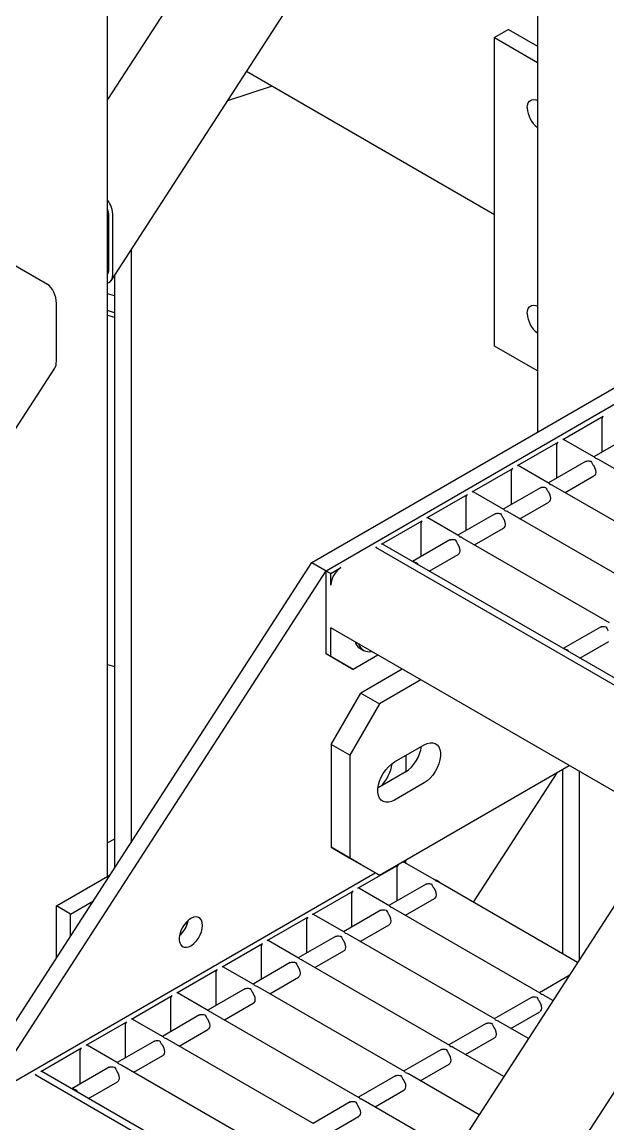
# Model space of a CAD drawing. Header units: millimetres. Extents: x 1293 to 41893, y 1011 to 26911.
# Drawn here: x 6126 to 6312.4, y 20497.1 to 20847.1 of the extents above; entities that cross this region are included whole.
import ezdxf

# ---------------------------------------------------------------- set-up
doc = ezdxf.new("R2010")
doc.units = ezdxf.units.MM
doc.header["$LTSCALE"] = 50
doc.layers.add('STRUC', color=4, linetype='Continuous')

msp = doc.modelspace()

# ---------------------------------------------------------------- linework, layer by layer
at = {"color": 7, "linetype": 'Continuous', "lineweight": 25}
for p, q in [((6656.3393373, 21095.240678), (5272.2882007, 18955.1529985)), ((6153.2564075, 20575.7558142), (6153.2564075, 21095.9488338)), ((5304.7024293, 18945.9606662), (6678.9282694, 21070.855991)), ((6312.3390687, 21068.4896814), (6153.2564075, 20822.5082764)), ((6154.409384, 20764.9782645), (6344.8105669, 21059.3859023)), ((6289.9317767, 20974.5296281), (6289.9317767, 20716.8025657)), ((6280.764866, 20844.7794808), (6276.274738, 20842.187385)), ((6280.764866, 20844.7794808), (6289.9317767, 20839.4875359)), ((6276.274738, 20842.187385), (6289.9317767, 20834.3033444)), ((6276.274738, 20744.2024876), (6276.274738, 20842.187385)), ((6197.4560264, 20831.5390921), (6276.274738, 20786.0380184)), ((6205.6237595, 20826.8239601), (6191.3431266, 20822.0870269)), ((6153.5029304, 20786.4196136), (6153.5029304, 20768.0090723)), ((6154.9397714, 20767.1796016), (6154.9397714, 20785.590143)), ((6134.1055772, 20763.8095524), (6121.8924289, 20770.8600528)), ((6155.4217038, 20760.1363762), (6153.2564075, 20760.8091114)), ((6136.9792592, 20739.4081776), (6136.9792592, 20757.818719)), ((6155.4217038, 20754.8149544), (6153.2564075, 20755.4876895)), ((6153.2564075, 20754.0715129), (6155.4217038, 20753.3987778)), ((6218.2297565, 20675.4098706), (6350.6944269, 20751.880097)), ((6222.7198846, 20672.8177748), (6355.1845549, 20749.2880013)), ((6289.9317767, 20736.3184469), (6276.274738, 20744.2024876)), ((5612.7341636, 19927.4134992), (6136.4488718, 20737.2068405)), ((6297.9684205, 20714.5270447), (6310.8684052, 20721.9740474)), ((6310.4942278, 20710.5562241), (6310.4942278, 20721.3259532)), ((6283.5717264, 20706.2160101), (6296.4717111, 20713.6630128)), ((6308.0809014, 20708.86816), (6298.2329823, 20714.5532427)), ((6319.6483842, 20715.840806), (6307.8254999, 20709.0156002)), ((6296.0975338, 20702.2451895), (6296.0975338, 20713.0149186)), ((6305.2516901, 20707.5297714), (6293.4288058, 20700.7045656)), ((6305.2516901, 20707.5297714), (6305.4519672, 20707.6147192)), ((6355.9756007, 20681.2191386), (6309.3294219, 20708.1474045)), ((6269.1750323, 20697.9049756), (6282.0750171, 20705.3519782)), ((6281.7008397, 20693.9341549), (6281.7008397, 20704.7038841)), ((6293.6842074, 20700.5571255), (6283.8362882, 20706.2422082)), ((6298.7209026, 20697.6495032), (6307.8973084, 20702.9469295)), ((6341.5789067, 20672.9081041), (6294.9327279, 20699.8363699)), ((6254.7783383, 20689.593941), (6267.678323, 20697.0409436)), ((6267.3041457, 20685.6231203), (6267.3041457, 20696.3928495)), ((6279.2875133, 20692.2460909), (6269.4395942, 20697.9311736)), ((6290.854996, 20699.2187369), (6279.0321118, 20692.393531)), ((6290.854996, 20699.2187369), (6291.0552732, 20699.3036846)), ((6284.3242085, 20689.3384686), (6293.5006143, 20694.635895)), ((6264.8908192, 20683.9350563), (6255.0429001, 20689.620139)), ((6276.458302, 20690.9077023), (6264.6354177, 20684.0824965)), ((6276.458302, 20690.9077023), (6276.6585791, 20690.99265)), ((6327.1822126, 20664.5970695), (6280.5360338, 20691.5253353)), ((6240.3816442, 20681.2829064), (6253.2816289, 20688.7299091)), ((6252.9074516, 20677.3120858), (6252.9074516, 20688.0818149)), ((6269.9275144, 20681.027434), (6279.1039203, 20686.3248604)), ((6262.0616079, 20682.5966677), (6250.2387236, 20675.7714619)), ((6262.0616079, 20682.5966677), (6262.261885, 20682.6816154)), ((6312.7855185, 20656.2860349), (6266.1393398, 20683.2143007)), ((6238.5107575, 20680.2028665), (6238.8849349, 20680.4188745)), ((6347.3053027, 20617.3971124), (6238.5107575, 20680.2028665)), ((6348.4067699, 20619.100255), (6240.646206, 20681.3091044)), ((4900.8061688, 18638.3449715), (6218.2297565, 20675.4098706)), ((6218.2297565, 20675.4098706), (6224.218951, 20671.9523822)), ((6255.5308204, 20672.7163995), (6264.7072262, 20678.0138258)), ((4905.2962968, 18635.7528758), (6222.7198846, 20672.8177748)), ((6222.7198846, 20646.4162885), (6222.7198846, 20672.8177748)), ((6224.218951, 20671.9523822), (6227.4395866, 20673.8116156)), ((6224.218951, 20668.233311), (6224.218951, 20671.9523822)), ((6224.218951, 20645.5508959), (6224.218951, 20654.668935)), ((6331.3957987, 20592.7970578), (6224.218951, 20654.668935)), ((6309.9563072, 20654.9476463), (6298.1334229, 20648.1224405)), ((6309.9563072, 20654.9476463), (6310.1565844, 20655.032594)), ((6233.4587029, 20648.200657), (6234.6537133, 20647.5107922)), ((6303.4255197, 20645.0673781), (6312.6019255, 20650.3648044)), ((6222.7198846, 20646.4162885), (6224.218951, 20645.5508959)), ((6229.7909524, 20642.332921), (6222.7198846, 20646.4162885)), ((6231.2900188, 20641.4675284), (6224.218951, 20645.5508959)), ((6239.1884773, 20646.0272114), (6231.2900188, 20641.4675284)), ((6153.2564075, 20643.0297701), (6155.4217038, 20642.357035)), ((6229.7909524, 20642.332921), (6231.2900188, 20641.4675284)), ((6246.8950783, 20641.5782853), (6233.7389653, 20633.9834229)), ((6252.8819157, 20638.1221577), (6239.7258027, 20630.5272953)), ((6224.3108748, 20617.6534914), (6233.7389653, 20633.9834229)), ((6233.7389653, 20633.9834229), (6239.7258027, 20630.5272953)), ((6239.7258027, 20630.5272953), (6230.2977123, 20614.1973637)), ((6230.2977123, 20614.1973637), (6224.3108748, 20617.6534914)), ((6224.3108748, 20617.6534914), (6224.3108748, 20584.9918589)), ((6244.4398479, 20612.0798351), (6253.8679383, 20617.5225558)), ((6230.2977123, 20614.1973637), (6230.2977123, 20581.5357312)), ((6248.2287617, 20609.7001787), (6248.2287617, 20614.2671285)), ((6247.8811009, 20608.8802705), (6239.2549543, 20603.900502)), ((6239.7258027, 20576.0912411), (6300.0300301, 20610.9041306)), ((6248.2021388, 20609.0757128), (6248.2287617, 20609.7001787)), ((6296.106938, 20608.6393778), (6269.5361885, 20567.554383)), ((6253.8679383, 20605.4241428), (6244.4398479, 20599.9814221)), ((6155.4217038, 20587.6013737), (6153.2564075, 20586.3513747)), ((6224.3108748, 20584.9918589), (6230.2977123, 20581.5357312)), ((6233.7389653, 20579.5473688), (6224.3108748, 20584.9918589)), ((6230.2977123, 20581.5357312), (6239.7258027, 20576.0912411)), ((6247.2201526, 20580.25823), (6247.9685073, 20580.6902459)), ((6247.8304416, 20580.7699496), (6247.9685073, 20580.6902459)), ((6247.9685073, 20580.6902459), (6247.9685073, 20580.0051403)), ((6232.8234586, 20571.9471954), (6245.7234433, 20579.394198)), ((6239.7258027, 20576.0912411), (6233.7389653, 20579.5473688)), ((6245.349266, 20567.9763747), (6245.349266, 20578.7461039)), ((6257.3326336, 20574.5993453), (6247.4847145, 20580.284428)), ((6114.3848405, 20505.3048217), (6238.3648021, 20576.8769301)), ((6136.9792592, 20566.3592164), (6154.0933029, 20576.2389436)), ((6302.6920482, 20548.4139126), (6258.5811541, 20573.8785897)), ((6218.4267645, 20563.6361608), (6231.3267492, 20571.0831635)), ((6230.9525719, 20559.6653401), (6230.9525719, 20570.4350693)), ((6242.9359395, 20566.2883107), (6233.0880204, 20571.9733934)), ((6254.5034223, 20573.2609567), (6242.680538, 20566.4357509)), ((6254.5034223, 20573.2609567), (6254.7036994, 20573.3459044)), ((6141.4693872, 20563.7671207), (6148.7430463, 20567.9661147)), ((6247.9726347, 20563.3806884), (6257.1490406, 20568.6781148)), ((6141.4693872, 20563.7671207), (6136.9792592, 20566.3592164)), ((6136.9792592, 20549.7763707), (6136.9792592, 20566.3592164)), ((6141.4693872, 20556.7192267), (6141.4693872, 20563.7671207)), ((6228.5392455, 20557.9772761), (6218.6913264, 20563.6623588)), ((6240.1067282, 20564.9499221), (6228.2838439, 20558.1247163)), ((6240.1067282, 20564.9499221), (6240.3070054, 20565.0348698)), ((6290.8306388, 20538.6392893), (6244.1844601, 20565.5675551)), ((6204.0300705, 20555.3251262), (6216.9300552, 20562.7721289)), ((6216.5558778, 20551.3543056), (6216.5558778, 20562.1240347)), ((6233.5759407, 20555.0696539), (6242.7523465, 20560.3670802)), ((6225.7100341, 20556.6388875), (6213.8871499, 20549.8136817)), ((6225.7100341, 20556.6388875), (6225.9103113, 20556.7238352)), ((6276.4339448, 20530.3282547), (6229.787766, 20557.2565206)), ((6189.6333764, 20547.0140916), (6202.5333611, 20554.4610943)), ((6202.1591838, 20543.043271), (6202.1591838, 20553.8130001)), ((6214.1425514, 20549.6662415), (6204.2946323, 20555.3513242)), ((6262.0372507, 20522.0172202), (6215.3910719, 20548.945486)), ((6219.1792466, 20546.7586193), (6228.3556525, 20552.0560456)), ((6175.2366823, 20538.7030571), (6188.136667, 20546.1500597)), ((6187.7624897, 20534.7322364), (6187.7624897, 20545.5019656)), ((6199.7458573, 20541.355207), (6189.8979382, 20547.0402897)), ((6211.3133401, 20548.3278529), (6199.4904558, 20541.5026471)), ((6211.3133401, 20548.3278529), (6211.5136172, 20548.4128007)), ((6204.7825525, 20538.4475847), (6213.9589584, 20543.7450111)), ((6299.9754309, 20544.2133457), (6290.5752373, 20538.7867295)), ((6185.3491633, 20533.0441724), (6175.5012442, 20538.7292551)), ((6196.916646, 20540.0168184), (6185.0937617, 20533.1916126)), ((6196.916646, 20540.0168184), (6197.1169232, 20540.1017661)), ((6247.6405566, 20513.7061856), (6200.9943779, 20540.6344514)), ((6160.8399883, 20530.3920225), (6173.739973, 20537.8390251)), ((6173.3657956, 20526.4212018), (6173.3657956, 20537.190931)), ((6190.3858585, 20530.1365501), (6199.5622643, 20535.4339765)), ((6288.0014275, 20537.3009007), (6276.1785432, 20530.4756949)), ((6288.0014275, 20537.3009007), (6288.2017047, 20537.3858484)), ((6294.8645079, 20536.3105863), (6292.0791594, 20537.9185337)), ((6182.519952, 20531.7057838), (6170.6970677, 20524.880578)), ((6182.519952, 20531.7057838), (6182.7202291, 20531.7907315)), ((6233.2438626, 20505.395151), (6186.5976838, 20532.3234168)), ((6281.47064, 20527.4206325), (6290.6470458, 20532.7180588)), ((6146.4432942, 20522.0809879), (6159.3432789, 20529.5279906)), ((6158.9691016, 20518.1101673), (6158.9691016, 20528.8798964)), ((6170.9524692, 20524.7331378), (6161.1045501, 20530.4182205)), ((6273.6047335, 20528.9898661), (6261.7818492, 20522.1646603)), ((6273.6047335, 20528.9898661), (6273.8050106, 20529.0748138)), ((6287.0369676, 20524.2072599), (6277.6824653, 20529.6074992)), ((6175.9891644, 20521.8255156), (6185.1655703, 20527.1229419)), ((6267.0739459, 20519.1095979), (6276.2503518, 20524.4070242)), ((6132.0466001, 20513.7699533), (6144.9465848, 20521.216956)), ((6156.5557751, 20516.4221032), (6146.707856, 20522.1071859)), ((6168.1232579, 20523.3947492), (6156.3003736, 20516.5695434)), ((6168.1232579, 20523.3947492), (6168.323535, 20523.4796969)), ((6218.8471685, 20497.0841164), (6172.2009897, 20524.0123822)), ((6279.2094273, 20512.1039336), (6263.2857712, 20521.2964646)), ((6144.5724075, 20509.7991327), (6144.5724075, 20520.5688618)), ((6161.5924703, 20513.514481), (6170.7688762, 20518.8119073)), ((6259.2080394, 20520.6788316), (6247.3851551, 20513.8536257)), ((6259.2080394, 20520.6788316), (6259.4083165, 20520.7637793)), ((6153.7265638, 20515.0837146), (6141.9036795, 20508.2585088)), ((6153.7265638, 20515.0837146), (6153.926841, 20515.1686623)), ((6204.4504745, 20488.7730818), (6157.8042957, 20515.7013477)), ((6252.6772519, 20510.7985633), (6261.8536577, 20516.0959897)), ((6130.1757134, 20512.6899134), (6130.5498908, 20512.9059214)), ((6238.9702586, 20449.8841594), (6130.1757134, 20512.6899134)), ((6240.0717258, 20451.587302), (6132.311162, 20513.7961513)), ((6147.1957763, 20505.2034464), (6156.3721821, 20510.5008727)), ((6244.8113453, 20512.367797), (6232.988461, 20505.5425912)), ((6244.8113453, 20512.367797), (6245.0116225, 20512.4527447)), ((6271.381887, 20500.0006073), (6248.8890772, 20512.98543)), ((6238.2805578, 20502.4875287), (6247.4569636, 20507.7849551)), ((6230.4146513, 20504.0567624), (6218.591767, 20497.2315566)), ((6230.4146513, 20504.0567624), (6230.6149284, 20504.1417101)), ((6263.5543467, 20487.8972809), (6234.4923831, 20504.6743954)), ((6223.8838637, 20494.1764942), (6233.0602696, 20499.4739205))]:
    msp.add_line(p, q, dxfattribs=at)
at = {"color": 7, "linetype": 'Continuous', "lineweight": 25, "flags": 128}
for points in [[(6286.6751002, 20819.8525675), (6286.7625808, 20820.7309235), (6287.0209321, 20821.4672058), (6287.4380738, 20822.0269863), (6287.9945008, 20822.3840906), (6288.6641954, 20822.5218207), (6289.4158432, 20822.4337366), (6289.9317767, 20822.2569247)], [(6286.6751002, 20754.5293025), (6286.7625808, 20755.4076586), (6287.0209321, 20756.1439408), (6287.4380738, 20756.7037214), (6287.9945008, 20757.0608256), (6288.6641954, 20757.1985558), (6289.4158432, 20757.1104716), (6289.9317767, 20756.9336597)], [(6307.6970313, 20706.3186713), (6308.1025534, 20705.6027622), (6308.3602859, 20704.8516082), (6308.4453017, 20704.137859), (6308.3493782, 20703.5305464), (6308.0817929, 20703.0884084), (6307.8973084, 20702.9469295)], [(6293.3003372, 20698.0076367), (6293.7058593, 20697.2917277), (6293.9635919, 20696.5405737), (6294.0486077, 20695.8268244), (6293.9526841, 20695.2195119), (6293.6850988, 20694.7773738), (6293.5006143, 20694.635895)], [(6278.9036431, 20689.6966021), (6279.3091652, 20688.9806931), (6279.5668978, 20688.2295391), (6279.6519136, 20687.5157898), (6279.5559901, 20686.9084773), (6279.2884048, 20686.4663393), (6279.1039203, 20686.3248604)], [(6264.5069491, 20681.3855675), (6264.9124712, 20680.6696585), (6265.1702037, 20679.9185045), (6265.2552195, 20679.2047552), (6265.159296, 20678.5974427), (6264.8917107, 20678.1553047), (6264.7072262, 20678.0138258)], [(6253.8679383, 20617.5225558), (6254.830507, 20617.9752357), (6255.7602965, 20618.2065016), (6256.6256441, 20618.208478), (6257.3970813, 20617.9810978), (6258.0483378, 20617.5321039), (6258.5572357, 20616.8767865), (6258.9064453, 20616.0374615), (6259.0840746, 20615.0427111), (6259.0840746, 20613.9264103), (6258.9064453, 20612.7265736), (6258.5572357, 20611.4840598), (6258.0483378, 20610.2411812), (6257.3970813, 20609.0402627), (6256.6256441, 20607.9222), (6255.7602965, 20606.9250674), (6254.830507, 20606.0828211), (6253.8679383, 20605.4241428)], [(6244.4398479, 20599.9814221), (6243.4772792, 20599.5287422), (6242.5474897, 20599.2974763), (6241.6821421, 20599.2954999), (6240.9107049, 20599.5228801), (6240.2594484, 20599.971874), (6239.7505504, 20600.6271914), (6239.4013409, 20601.4665164), (6239.2237116, 20602.4612668), (6239.2237116, 20603.5775676), (6239.4013409, 20604.7774043), (6239.7505504, 20606.0199181), (6240.2594484, 20607.2627967), (6240.9107049, 20608.4637152), (6241.6821421, 20609.5817779), (6242.5474897, 20610.5789105), (6243.4772792, 20611.4211568), (6244.4398479, 20612.0798351)], [(6256.9487634, 20572.0498565), (6257.3542855, 20571.3339475), (6257.6120181, 20570.5827935), (6257.6970339, 20569.8690442), (6257.6011104, 20569.2617317), (6257.3335251, 20568.8195937), (6257.1490406, 20568.6781148)], [(6242.5520694, 20563.7388219), (6242.9575915, 20563.0229129), (6243.215324, 20562.2717589), (6243.3003398, 20561.5580096), (6243.2044163, 20560.9506971), (6242.936831, 20560.5085591), (6242.7523465, 20560.3670802)], [(6183.4538524, 20560.1746465), (6183.3663718, 20561.0530026), (6183.1080205, 20561.7892848), (6182.6908788, 20562.3490654), (6182.1344518, 20562.7061696), (6181.4647572, 20562.8438997), (6180.7131094, 20562.7558156), (6179.9146545, 20562.4460359), (6179.1067274, 20561.9290457), (6178.3271059, 20561.2290187), (6177.6122442, 20560.3786876), (6176.9955684, 20559.4178128), (6176.5059136, 20558.3913238), (6176.1661756, 20557.347218), (6175.99224, 20556.3343167), (6175.99224, 20555.399982), (6176.1661756, 20554.5879024), (6176.5059136, 20553.9360498), (6176.9955684, 20553.4749042), (6177.6122442, 20553.2260281), (6178.3271059, 20553.2010587), (6179.1067274, 20553.4011636), (6179.9146545, 20553.8169862), (6180.7131094, 20554.4290829), (6181.4647572, 20555.2088328), (6182.1344518, 20556.1197758), (6182.6908788, 20557.1193171), (6183.1080205, 20558.1607192), (6183.3663718, 20559.1952874), (6183.4538524, 20560.1746465)], [(6228.1553753, 20555.4277874), (6228.5608974, 20554.7118783), (6228.81863, 20553.9607243), (6228.9036458, 20553.246975), (6228.8077223, 20552.6396625), (6228.5401369, 20552.1975245), (6228.3556525, 20552.0560456)], [(6213.7586813, 20547.1167528), (6214.1642034, 20546.4008438), (6214.4219359, 20545.6496897), (6214.5069517, 20544.9359405), (6214.4110282, 20544.3286279), (6214.1434429, 20543.8864899), (6213.9589584, 20543.7450111)], [(6199.3619872, 20538.8057182), (6199.7675093, 20538.0898092), (6200.0252418, 20537.3386552), (6200.1102576, 20536.6249059), (6200.0143341, 20536.0175934), (6199.7467488, 20535.5754554), (6199.5622643, 20535.4339765)], [(6290.4467687, 20536.0898005), (6290.8522908, 20535.3738915), (6291.1100234, 20534.6227375), (6291.1950391, 20533.9089882), (6291.0991156, 20533.3016757), (6290.8315303, 20532.8595377), (6290.6470458, 20532.7180588)], [(6184.9652931, 20530.4946836), (6185.3708152, 20529.7787746), (6185.6285478, 20529.0276206), (6185.7135636, 20528.3138713), (6185.6176401, 20527.7065588), (6185.3500547, 20527.2644208), (6185.1655703, 20527.1229419)], [(6276.0500746, 20527.778766), (6276.4555967, 20527.0628569), (6276.7133293, 20526.3117029), (6276.7983451, 20525.5979537), (6276.7024216, 20524.9906411), (6276.4348363, 20524.5485031), (6276.2503518, 20524.4070242)], [(6170.5685991, 20522.183649), (6170.9741212, 20521.46774), (6171.2318537, 20520.716586), (6171.3168695, 20520.0028367), (6171.220946, 20519.3955242), (6170.9533607, 20518.9533862), (6170.7688762, 20518.8119073)], [(6261.6533806, 20519.4677314), (6262.0589027, 20518.7518224), (6262.3166352, 20518.0006684), (6262.401651, 20517.2869191), (6262.3057275, 20516.6796066), (6262.0381422, 20516.2374685), (6261.8536577, 20516.0959897)], [(6156.171905, 20513.8726145), (6156.5774271, 20513.1567054), (6156.8351597, 20512.4055514), (6156.9201754, 20511.6918022), (6156.8242519, 20511.0844896), (6156.5566666, 20510.6423516), (6156.3721821, 20510.5008727)], [(6247.2566865, 20511.1566968), (6247.6622086, 20510.4407878), (6247.9199412, 20509.6896338), (6248.0049569, 20508.9758845), (6247.9090334, 20508.368572), (6247.6414481, 20507.926434), (6247.4569636, 20507.7849551)], [(6232.8599924, 20502.8456622), (6233.2655145, 20502.1297532), (6233.5232471, 20501.3785992), (6233.6082629, 20500.6648499), (6233.5123394, 20500.0575374), (6233.2447541, 20499.6153994), (6233.0602696, 20499.4739205)]]:
    msp.add_lwpolyline(points, dxfattribs=at)
at = {"color": 7, "linetype": 'Continuous', "lineweight": 25}
for centre, radius, start, end in [((6294.8384716, 20820.2228128), 8.1717632, 182.596840037, 233.098220357), ((6294.8384716, 20754.8995479), 8.1717632, 182.596840037, 233.098220357), ((6311.306613, 20721.2889852), 0.8132259, 122.60547834, 177.394521515), ((6296.909919, 20712.9779506), 0.8132259, 122.60547834, 177.394521515), ((6298.123424, 20714.3106783), 0.2661588, 65.692880954, 125.617577476), ((6282.5132249, 20704.666916), 0.8132259, 122.60547834, 177.394521514), ((6283.7267299, 20705.9996438), 0.2661588, 65.692880957, 125.617577473), ((6268.1165308, 20696.3558815), 0.8132259, 122.60547834, 177.394521515), ((6269.3300359, 20697.6886092), 0.2661588, 65.692880955, 125.617577474), ((6254.9333418, 20689.3775746), 0.2661588, 65.692880952, 125.617577476), ((6253.7198368, 20688.0448469), 0.8132259, 122.605478339, 177.394521515), ((6239.2889539, 20679.7711681), 0.7633838, 121.954628523, 151.143200171), ((6240.5366477, 20681.06654), 0.2661588, 65.692880954, 125.617577474), ((6250.1318897, 20673.2905846), 2.4244652, 35.264662607, 84.740713925), ((6231.2113486, 20667.9151181), 6.9996336, 122.60547834, 177.394521514), ((6235.2476933, 20651.0916671), 3.3998528, 195.28401871, 238.20445507), ((6236.2850527, 20650.3366611), 3.2287492, 194.940714641, 285.064661891), ((6298.026589, 20645.6415632), 2.4244652, 35.264662608, 84.740713925), ((6241.6021335, 20618.5935421), 11.5660311, 302.879911163, 352.378724277), ((6232.0712111, 20612.9611617), 11.7142974, 312.453581878, 353.309343267), ((6246.1616511, 20578.7091358), 0.8132259, 122.60547834, 177.394521514), ((6247.3751562, 20580.0418636), 0.2661588, 65.692880956, 125.617577474), ((6256.9703981, 20572.2659081), 2.4244652, 35.264662608, 84.740713925), ((6231.7649571, 20570.3981013), 0.8132259, 122.60547834, 177.394521514), ((6232.9784621, 20571.730829), 0.2661588, 65.692880953, 125.617577477), ((6218.581768, 20563.4197944), 0.2661588, 65.692880954, 125.617577475), ((6170.5028529, 20563.3309398), 8.515065, 310.80018797, 349.205188563), ((6170.4592422, 20563.3571326), 8.5644524, 311.548638, 348.021724979), ((6217.368263, 20562.0870667), 0.8132259, 122.60547834, 177.394521514), ((6202.971569, 20553.7760321), 0.8132259, 122.60547834, 177.394521515), ((6204.185074, 20555.1087599), 0.2661588, 65.692880953, 125.617577477), ((6188.5748749, 20545.4649975), 0.8132259, 122.60547834, 177.394521515), ((6189.7883799, 20546.7977253), 0.2661588, 65.692880954, 125.617577476), ((6175.3916859, 20538.4866907), 0.2661588, 65.692880954, 125.617577476), ((6174.1781808, 20537.153963), 0.8132259, 122.60547834, 177.394521515), ((6159.7814868, 20528.8429284), 0.8132259, 122.60547834, 177.394521514), ((6160.9949918, 20530.1756561), 0.2661588, 65.692880953, 125.617577477), ((6145.3847927, 20520.5318938), 0.8132259, 122.60547834, 177.394521514), ((6146.5982977, 20521.8646215), 0.2661588, 65.692880953, 125.617577478), ((6130.9539098, 20512.2582151), 0.7633838, 121.954628524, 151.143200171), ((6132.2016037, 20513.553587), 0.2661588, 65.692880954, 125.617577476), ((6141.7968456, 20505.7776315), 2.4244652, 35.264662608, 84.740713925)]:
    msp.add_arc(centre, radius, start, end, dxfattribs=at)
for centre, major_axis, start_param, end_param in [((6152.0660895, 20787.2490843), (-1.4725211, 4.5700254), 4.1743929021, 5.3181106425), ((6152.0660895, 20787.2490843), (-0.7362606, 2.2850127), 4.1743929021, 4.7688956248), ((6152.0660895, 20768.8385429), (-0.7362606, 2.2850127), 3.557073085, 4.1743929021), ((6152.0660895, 20768.8385429), (-1.4725211, 4.5700254), 3.0306751617, 4.1743929021), ((6134.1055772, 20759.4776603), (-1.4725211, 4.5700254), 4.1743929021, 5.7451892289), ((6134.1055772, 20741.0671189), (-1.4725211, 4.5700254), 3.557073085, 4.1743929021)]:
    msp.add_ellipse(centre, major_axis=major_axis, ratio=0.5399833694, start_param=start_param, end_param=end_param, dxfattribs=at)
for points, knots in [([(6305.4519672, 20707.6147192), (6305.5163823, 20707.6308772), (6305.7276326, 20707.6838679), (6306.2437264, 20707.7208917), (6306.7037517, 20707.6686067), (6306.946061, 20707.6153641), (6306.9486766, 20707.6147894)], [0, 0, 0, 0, 0.1723614537, 0.5652622383, 0.9953071929, 1, 1, 1, 1]), ([(6306.9486766, 20707.6147894), (6306.9496756, 20707.6132775), (6307.0747328, 20707.4240208), (6307.2608751, 20707.0721053), (6307.5198864, 20706.5883136), (6307.6531561, 20706.3854561), (6307.6970313, 20706.3186713)], [0, 0, 0, 0, 0.0046971273, 0.5879730072, 0.8643521995, 1, 1, 1, 1]), ([(6308.4453859, 20708.4788213), (6308.4443871, 20708.4803301), (6308.3281538, 20708.655904), (6308.2021429, 20708.7567258), (6308.0772149, 20708.8566811)], [0, 0, 0, 0, 0.0085933525, 1, 1, 1, 1]), ([(6309.317791, 20708.1306603), (6309.2667747, 20708.1668029), (6309.0075591, 20708.3504449), (6308.6902607, 20708.4245531), (6308.448001, 20708.4782417), (6308.4453859, 20708.4788213)], [0, 0, 0, 0, 0.1951000564, 0.9913114514, 1, 1, 1, 1]), ([(6294.0486919, 20700.1677867), (6294.047693, 20700.1692955), (6293.9314597, 20700.3448694), (6293.8054489, 20700.4456912), (6293.6805209, 20700.5456466)], [0, 0, 0, 0, 0.0085933525, 1, 1, 1, 1]), ([(6294.9210969, 20699.8196258), (6294.8700807, 20699.8557683), (6294.610865, 20700.0394103), (6294.2935666, 20700.1135185), (6294.051307, 20700.1672072), (6294.0486919, 20700.1677867)], [0, 0, 0, 0, 0.1951000564, 0.9913114514, 1, 1, 1, 1]), ([(6291.0552732, 20699.3036846), (6291.1196883, 20699.3198426), (6291.3309386, 20699.3728333), (6291.8470323, 20699.4098571), (6292.3070576, 20699.3575721), (6292.5493669, 20699.3043295), (6292.5519825, 20699.3037548)], [0, 0, 0, 0, 0.1723614537, 0.5652622383, 0.9953071929, 1, 1, 1, 1]), ([(6292.5519825, 20699.3037548), (6292.5529816, 20699.3022429), (6292.6780387, 20699.1129862), (6292.864181, 20698.7610707), (6293.1231923, 20698.277279), (6293.2564621, 20698.0744216), (6293.3003372, 20698.0076367)], [0, 0, 0, 0, 0.0046971273, 0.5879730072, 0.8643521995, 1, 1, 1, 1]), ([(6276.6585791, 20690.99265), (6276.7229942, 20691.0088081), (6276.9342445, 20691.0617987), (6277.4503383, 20691.0988225), (6277.9103635, 20691.0465375), (6278.1526728, 20690.9932949), (6278.1552885, 20690.9927202)], [0, 0, 0, 0, 0.1723614537, 0.5652622383, 0.9953071929, 1, 1, 1, 1]), ([(6278.1552885, 20690.9927202), (6278.1562875, 20690.9912083), (6278.2813446, 20690.8019516), (6278.467487, 20690.4500362), (6278.7264983, 20689.9662444), (6278.859768, 20689.763387), (6278.9036431, 20689.6966021)], [0, 0, 0, 0, 0.0046971273, 0.5879730072, 0.8643521995, 1, 1, 1, 1]), ([(6279.6519978, 20691.8567521), (6279.650999, 20691.8582609), (6279.5347657, 20692.0338348), (6279.4087548, 20692.1346566), (6279.2838268, 20692.234612)], [0, 0, 0, 0, 0.0085933525, 1, 1, 1, 1]), ([(6280.5244029, 20691.5085912), (6280.4733866, 20691.5447338), (6280.2141709, 20691.7283757), (6279.8968725, 20691.8024839), (6279.6546129, 20691.8561726), (6279.6519978, 20691.8567521)], [0, 0, 0, 0, 0.19510005641, 0.99131145138, 1, 1, 1, 1]), ([(6262.261885, 20682.6816154), (6262.3263001, 20682.6977735), (6262.5375504, 20682.7507641), (6263.0536442, 20682.7877879), (6263.5136695, 20682.7355029), (6263.7559788, 20682.6822604), (6263.7585944, 20682.6816856)], [0, 0, 0, 0, 0.17236145366, 0.56526223833, 0.99530719289, 1, 1, 1, 1]), ([(6263.7585944, 20682.6816856), (6263.7595934, 20682.6801737), (6263.8846506, 20682.490917), (6264.0707929, 20682.1390016), (6264.3298042, 20681.6552099), (6264.4630739, 20681.4523524), (6264.5069491, 20681.3855675)], [0, 0, 0, 0, 0.0046971273, 0.5879730072, 0.8643521995, 1, 1, 1, 1]), ([(6265.2553038, 20683.5457176), (6265.2543049, 20683.5472263), (6265.1380716, 20683.7228003), (6265.0120607, 20683.823622), (6264.8871327, 20683.9235774)], [0, 0, 0, 0, 0.0085933525, 1, 1, 1, 1]), ([(6266.1277088, 20683.1975566), (6266.0766925, 20683.2336992), (6265.8174769, 20683.4173412), (6265.5001785, 20683.4914493), (6265.2579188, 20683.545138), (6265.2553038, 20683.5457176)], [0, 0, 0, 0, 0.1951000564, 0.9913114514, 1, 1, 1, 1]), ([(6310.1565844, 20655.032594), (6310.2209994, 20655.0487521), (6310.4322497, 20655.1017427), (6310.9483435, 20655.1387666), (6311.4083688, 20655.0864815), (6311.6506781, 20655.033239), (6311.6532937, 20655.0326643)], [0, 0, 0, 0, 0.1723614537, 0.5652622384, 0.9953071929, 1, 1, 1, 1]), ([(6311.6532937, 20655.0326643), (6311.6542928, 20655.0311523), (6311.7793499, 20654.8418957), (6311.9654922, 20654.4899802), (6312.2245035, 20654.0061885), (6312.3577732, 20653.803331), (6312.4016484, 20653.7365462)], [0, 0, 0, 0, 0.0046971273, 0.5879730073, 0.8643521995, 1, 1, 1, 1]), ([(6254.7036994, 20573.3459044), (6254.7681145, 20573.3620625), (6254.9793648, 20573.4150531), (6255.4954586, 20573.4520769), (6255.9554838, 20573.3997919), (6256.1977931, 20573.3465493), (6256.2004088, 20573.3459746)], [0, 0, 0, 0, 0.1723614537, 0.5652622383, 0.9953071929, 1, 1, 1, 1]), ([(6257.6971181, 20574.2100065), (6257.6961193, 20574.2115153), (6257.579886, 20574.3870892), (6257.4538751, 20574.487911), (6257.3289471, 20574.5878664)], [0, 0, 0, 0, 0.0085933525, 1, 1, 1, 1]), ([(6258.5695232, 20573.8618456), (6258.5185069, 20573.8979882), (6258.2592912, 20574.0816301), (6257.9419928, 20574.1557383), (6257.6997332, 20574.209427), (6257.6971181, 20574.2100065)], [0, 0, 0, 0, 0.1951000564, 0.9913114514, 1, 1, 1, 1]), ([(6256.2004088, 20573.3459746), (6256.2014078, 20573.3444627), (6256.3264649, 20573.155206), (6256.5126073, 20572.8032906), (6256.7716186, 20572.3194988), (6256.9048883, 20572.1166414), (6256.9487634, 20572.0498565)], [0, 0, 0, 0, 0.0046971273, 0.5879730072, 0.8643521995, 1, 1, 1, 1]), ([(6240.3070054, 20565.0348698), (6240.3714204, 20565.0510279), (6240.5826707, 20565.1040185), (6241.0987645, 20565.1410423), (6241.5587898, 20565.0887573), (6241.8010991, 20565.0355148), (6241.8037147, 20565.03494)], [0, 0, 0, 0, 0.1723614537, 0.5652622383, 0.9953071929, 1, 1, 1, 1]), ([(6241.8037147, 20565.03494), (6241.8047137, 20565.0334281), (6241.9297709, 20564.8441714), (6242.1159132, 20564.492256), (6242.3749245, 20564.0084643), (6242.5081942, 20563.8056068), (6242.5520694, 20563.7388219)], [0, 0, 0, 0, 0.0046971273, 0.5879730072, 0.8643521995, 1, 1, 1, 1]), ([(6243.3004241, 20565.898972), (6243.2994252, 20565.9004807), (6243.1831919, 20566.0760547), (6243.0571811, 20566.1768764), (6242.932253, 20566.2768318)], [0, 0, 0, 0, 0.0085933525, 1, 1, 1, 1]), ([(6244.1728291, 20565.550811), (6244.1218128, 20565.5869536), (6243.8625972, 20565.7705956), (6243.5452988, 20565.8447037), (6243.3030391, 20565.8983924), (6243.3004241, 20565.898972)], [0, 0, 0, 0, 0.1951000564, 0.9913114514, 1, 1, 1, 1]), ([(6225.9103113, 20556.7238352), (6225.9747264, 20556.7399933), (6226.1859767, 20556.7929839), (6226.7020705, 20556.8300078), (6227.1620957, 20556.7777227), (6227.404405, 20556.7244802), (6227.4070206, 20556.7239055)], [0, 0, 0, 0, 0.1723614537, 0.5652622383, 0.9953071929, 1, 1, 1, 1]), ([(6227.4070206, 20556.7239055), (6227.4080197, 20556.7223935), (6227.5330768, 20556.5331369), (6227.7192191, 20556.1812214), (6227.9782305, 20555.6974297), (6228.1115002, 20555.4945722), (6228.1553753, 20555.4277874)], [0, 0, 0, 0, 0.0046971273, 0.5879730072, 0.8643521995, 1, 1, 1, 1]), ([(6228.90373, 20557.5879374), (6228.9027312, 20557.5894461), (6228.7864978, 20557.7650201), (6228.660487, 20557.8658418), (6228.535559, 20557.9657972)], [0, 0, 0, 0, 0.0085933525, 1, 1, 1, 1]), ([(6229.776135, 20557.2397764), (6229.7251188, 20557.275919), (6229.4659031, 20557.459561), (6229.1486047, 20557.5336692), (6228.9063451, 20557.5873578), (6228.90373, 20557.5879374)], [0, 0, 0, 0, 0.1951000564, 0.9913114514, 1, 1, 1, 1]), ([(6214.5070359, 20549.2769028), (6214.5060371, 20549.2784116), (6214.3898038, 20549.4539855), (6214.2637929, 20549.5548073), (6214.1388649, 20549.6547626)], [0, 0, 0, 0, 0.0085933525, 1, 1, 1, 1]), ([(6215.379441, 20548.9287418), (6215.3284247, 20548.9648844), (6215.0692091, 20549.1485264), (6214.7519107, 20549.2226346), (6214.509651, 20549.2763232), (6214.5070359, 20549.2769028)], [0, 0, 0, 0, 0.1951000564, 0.9913114514, 1, 1, 1, 1]), ([(6211.5136172, 20548.4128007), (6211.5780323, 20548.4289587), (6211.7892826, 20548.4819494), (6212.3053764, 20548.5189732), (6212.7654016, 20548.4666882), (6213.007711, 20548.4134456), (6213.0103266, 20548.4128709)], [0, 0, 0, 0, 0.1723614537, 0.5652622383, 0.9953071929, 1, 1, 1, 1]), ([(6213.0103266, 20548.4128709), (6213.0113256, 20548.411359), (6213.1363827, 20548.2221023), (6213.3225251, 20547.8701868), (6213.5815364, 20547.3863951), (6213.7148061, 20547.1835376), (6213.7586813, 20547.1167528)], [0, 0, 0, 0, 0.0046971273, 0.5879730072, 0.8643521995, 1, 1, 1, 1]), ([(6197.1169232, 20540.1017661), (6197.1813382, 20540.1179241), (6197.3925885, 20540.1709148), (6197.9086823, 20540.2079386), (6198.3687076, 20540.1556536), (6198.6110169, 20540.102411), (6198.6136325, 20540.1018363)], [0, 0, 0, 0, 0.1723614537, 0.5652622383, 0.9953071929, 1, 1, 1, 1]), ([(6198.6136325, 20540.1018363), (6198.6146316, 20540.1003244), (6198.7396887, 20539.9110677), (6198.925831, 20539.5591522), (6199.1848423, 20539.0753605), (6199.318112, 20538.8725031), (6199.3619872, 20538.8057182)], [0, 0, 0, 0, 0.00469712726, 0.58797300721, 0.8643521995, 1, 1, 1, 1]), ([(6200.1103419, 20540.9658682), (6200.109343, 20540.967377), (6199.9931097, 20541.1429509), (6199.8670989, 20541.2437727), (6199.7421708, 20541.3437281)], [0, 0, 0, 0, 0.0085933525, 1, 1, 1, 1]), ([(6200.9827469, 20540.6177073), (6200.9317307, 20540.6538499), (6200.672515, 20540.8374918), (6200.3552166, 20540.9116), (6200.112957, 20540.9652887), (6200.1103419, 20540.9658682)], [0, 0, 0, 0, 0.19510005641, 0.99131145138, 1, 1, 1, 1]), ([(6291.1951234, 20538.2499506), (6291.1941245, 20538.2514593), (6291.0778912, 20538.4270333), (6290.9518804, 20538.527855), (6290.8269524, 20538.6278104)], [0, 0, 0, 0, 0.0085933525, 1, 1, 1, 1]), ([(6288.2017047, 20537.3858484), (6288.2661197, 20537.4020065), (6288.47737, 20537.4549971), (6288.9934638, 20537.4920209), (6289.4534891, 20537.4397359), (6289.6957984, 20537.3864934), (6289.698414, 20537.3859186)], [0, 0, 0, 0, 0.17236145368, 0.56526223836, 0.99530719289, 1, 1, 1, 1]), ([(6289.698414, 20537.3859186), (6289.6994131, 20537.3844067), (6289.8244702, 20537.1951501), (6290.0106125, 20536.8432346), (6290.2696238, 20536.3594429), (6290.4028935, 20536.1565854), (6290.4467687, 20536.0898005)], [0, 0, 0, 0, 0.0046971273, 0.5879730073, 0.8643521995, 1, 1, 1, 1]), ([(6292.0675284, 20537.9017896), (6292.0165122, 20537.9379322), (6291.7572965, 20538.1215742), (6291.4399981, 20538.1956823), (6291.1977385, 20538.249371), (6291.1951234, 20538.2499506)], [0, 0, 0, 0, 0.1951000565, 0.9913114514, 1, 1, 1, 1]), ([(6182.7202291, 20531.7907315), (6182.7846442, 20531.8068896), (6182.9958945, 20531.8598802), (6183.5119883, 20531.896904), (6183.9720135, 20531.844619), (6184.2143228, 20531.7913765), (6184.2169384, 20531.7908017)], [0, 0, 0, 0, 0.17236145366, 0.56526223833, 0.99530719289, 1, 1, 1, 1]), ([(6184.2169384, 20531.7908017), (6184.2179375, 20531.7892898), (6184.3429946, 20531.6000331), (6184.5291369, 20531.2481177), (6184.7881483, 20530.7643259), (6184.921418, 20530.5614685), (6184.9652931, 20530.4946836)], [0, 0, 0, 0, 0.00469712726, 0.5879730072, 0.8643521995, 1, 1, 1, 1]), ([(6185.7136478, 20532.6548336), (6185.712649, 20532.6563424), (6185.5964157, 20532.8319163), (6185.4704048, 20532.9327381), (6185.3454768, 20533.0326935)], [0, 0, 0, 0, 0.0085933525, 1, 1, 1, 1]), ([(6186.5860528, 20532.3066727), (6186.5350366, 20532.3428153), (6186.2758209, 20532.5264572), (6185.9585225, 20532.6005654), (6185.7162629, 20532.6542541), (6185.7136478, 20532.6548336)], [0, 0, 0, 0, 0.1951000564, 0.9913114514, 1, 1, 1, 1]), ([(6273.8050106, 20529.0748138), (6273.8694257, 20529.0909719), (6274.080676, 20529.1439625), (6274.5967698, 20529.1809864), (6275.056795, 20529.1287014), (6275.2991043, 20529.0754588), (6275.30172, 20529.0748841)], [0, 0, 0, 0, 0.1723614537, 0.5652622384, 0.9953071929, 1, 1, 1, 1]), ([(6275.30172, 20529.0748841), (6275.302719, 20529.0733722), (6275.4277761, 20528.8841155), (6275.6139185, 20528.5322), (6275.8729298, 20528.0484083), (6276.0061995, 20527.8455508), (6276.0500746, 20527.778766)], [0, 0, 0, 0, 0.0046971273, 0.5879730073, 0.8643521995, 1, 1, 1, 1]), ([(6276.7984293, 20529.938916), (6276.7974305, 20529.9404248), (6276.6811972, 20530.1159987), (6276.5551863, 20530.2168205), (6276.4302583, 20530.3167758)], [0, 0, 0, 0, 0.0085933525, 1, 1, 1, 1]), ([(6277.6708343, 20529.590755), (6277.6198181, 20529.6268976), (6277.3606024, 20529.8105396), (6277.043304, 20529.8846478), (6276.8010444, 20529.9383364), (6276.7984293, 20529.938916)], [0, 0, 0, 0, 0.19510005647, 0.99131145138, 1, 1, 1, 1]), ([(6171.3169537, 20524.3437991), (6171.3159549, 20524.3453078), (6171.1997216, 20524.5208818), (6171.0737107, 20524.6217035), (6170.9487827, 20524.7216589)], [0, 0, 0, 0, 0.0085933525, 1, 1, 1, 1]), ([(6168.323535, 20523.4796969), (6168.3879501, 20523.495855), (6168.5992004, 20523.5488456), (6169.1152942, 20523.5858694), (6169.5753195, 20523.5335844), (6169.8176288, 20523.4803419), (6169.8202444, 20523.4797671)], [0, 0, 0, 0, 0.1723614537, 0.5652622383, 0.9953071929, 1, 1, 1, 1]), ([(6169.8202444, 20523.4797671), (6169.8212434, 20523.4782552), (6169.9463006, 20523.2889986), (6170.1324429, 20522.9370831), (6170.3914542, 20522.4532914), (6170.5247239, 20522.2504339), (6170.5685991, 20522.183649)], [0, 0, 0, 0, 0.0046971273, 0.5879730072, 0.8643521995, 1, 1, 1, 1]), ([(6172.1893588, 20523.9956381), (6172.1383425, 20524.0317807), (6171.8791269, 20524.2154227), (6171.5618285, 20524.2895308), (6171.3195688, 20524.3432195), (6171.3169537, 20524.3437991)], [0, 0, 0, 0, 0.1951000564, 0.9913114514, 1, 1, 1, 1]), ([(6262.4017352, 20521.6278814), (6262.4007364, 20521.6293902), (6262.2845031, 20521.8049641), (6262.1584922, 20521.9057859), (6262.0335642, 20522.0057413)], [0, 0, 0, 0, 0.0085933525, 1, 1, 1, 1]), ([(6263.2741403, 20521.2797205), (6263.223124, 20521.315863), (6262.9639084, 20521.499505), (6262.64661, 20521.5736132), (6262.4043503, 20521.6273019), (6262.4017352, 20521.6278814)], [0, 0, 0, 0, 0.1951000565, 0.9913114514, 1, 1, 1, 1]), ([(6259.4083165, 20520.7637793), (6259.4727316, 20520.7799373), (6259.6839819, 20520.832928), (6260.2000757, 20520.8699518), (6260.660101, 20520.8176668), (6260.9024103, 20520.7644242), (6260.9050259, 20520.7638495)], [0, 0, 0, 0, 0.1723614537, 0.5652622384, 0.9953071929, 1, 1, 1, 1]), ([(6260.9050259, 20520.7638495), (6260.9060249, 20520.7623376), (6261.0310821, 20520.5730809), (6261.2172244, 20520.2211654), (6261.4762357, 20519.7373737), (6261.6095054, 20519.5345163), (6261.6533806, 20519.4677314)], [0, 0, 0, 0, 0.0046971273, 0.5879730073, 0.8643521995, 1, 1, 1, 1]), ([(6153.926841, 20515.1686623), (6153.991256, 20515.1848204), (6154.2025063, 20515.237811), (6154.7186001, 20515.2748349), (6155.1786254, 20515.2225498), (6155.4209347, 20515.1693073), (6155.4235503, 20515.1687326)], [0, 0, 0, 0, 0.17236145366, 0.56526223833, 0.99530719289, 1, 1, 1, 1]), ([(6155.4235503, 20515.1687326), (6155.4245494, 20515.1672207), (6155.5496065, 20514.977964), (6155.7357488, 20514.6260485), (6155.9947601, 20514.1422568), (6156.1280298, 20513.9393993), (6156.171905, 20513.8726145)], [0, 0, 0, 0, 0.0046971273, 0.5879730072, 0.8643521995, 1, 1, 1, 1]), ([(6156.9202597, 20516.0327645), (6156.9192608, 20516.0342733), (6156.8030275, 20516.2098472), (6156.6770167, 20516.310669), (6156.5520887, 20516.4106243)], [0, 0, 0, 0, 0.0085933525, 1, 1, 1, 1]), ([(6157.7926647, 20515.6846035), (6157.7416485, 20515.7207461), (6157.4824328, 20515.9043881), (6157.1651344, 20515.9784963), (6156.9228748, 20516.0321849), (6156.9202597, 20516.0327645)], [0, 0, 0, 0, 0.1951000564, 0.9913114514, 1, 1, 1, 1]), ([(6245.0116225, 20512.4527447), (6245.0760375, 20512.4689028), (6245.2872878, 20512.5218934), (6245.8033816, 20512.5589172), (6246.2634069, 20512.5066322), (6246.5057162, 20512.4533896), (6246.5083318, 20512.4528149)], [0, 0, 0, 0, 0.1723614537, 0.5652622384, 0.9953071929, 1, 1, 1, 1]), ([(6246.5083318, 20512.4528149), (6246.5093309, 20512.451303), (6246.634388, 20512.2620463), (6246.8205303, 20511.9101309), (6247.0795416, 20511.4263391), (6247.2128114, 20511.2234817), (6247.2566865, 20511.1566968)], [0, 0, 0, 0, 0.0046971273, 0.5879730073, 0.8643521995, 1, 1, 1, 1]), ([(6248.0050412, 20513.3168468), (6248.0040423, 20513.3183556), (6247.887809, 20513.4939295), (6247.7617982, 20513.5947513), (6247.6368702, 20513.6947067)], [0, 0, 0, 0, 0.0085933525, 1, 1, 1, 1]), ([(6248.8774462, 20512.9686859), (6248.82643, 20513.0048285), (6248.5672143, 20513.1884704), (6248.2499159, 20513.2625786), (6248.0076563, 20513.3162673), (6248.0050412, 20513.3168468)], [0, 0, 0, 0, 0.1951000565, 0.9913114514, 1, 1, 1, 1]), ([(6230.6149284, 20504.1417101), (6230.6793435, 20504.1578682), (6230.8905938, 20504.2108588), (6231.4066876, 20504.2478826), (6231.8667128, 20504.1955976), (6232.1090221, 20504.1423551), (6232.1116378, 20504.1417803)], [0, 0, 0, 0, 0.1723614537, 0.5652622384, 0.9953071929, 1, 1, 1, 1]), ([(6232.1116378, 20504.1417803), (6232.1126368, 20504.1402684), (6232.2376939, 20503.9510117), (6232.4238363, 20503.5990963), (6232.6828476, 20503.1153046), (6232.8161173, 20502.9124471), (6232.8599924, 20502.8456622)], [0, 0, 0, 0, 0.0046971273, 0.5879730073, 0.8643521995, 1, 1, 1, 1]), ([(6233.6083471, 20505.0058123), (6233.6073483, 20505.007321), (6233.491115, 20505.182895), (6233.3651041, 20505.2837167), (6233.2401761, 20505.3836721)], [0, 0, 0, 0, 0.0085933525, 1, 1, 1, 1]), ([(6234.4807521, 20504.6576513), (6234.4297359, 20504.6937939), (6234.1705202, 20504.8774359), (6233.8532218, 20504.951544), (6233.6109622, 20505.0052327), (6233.6083471, 20505.0058123)], [0, 0, 0, 0, 0.1951000565, 0.9913114514, 1, 1, 1, 1])]:
    msp.add_open_spline(points, degree=3, knots=knots, dxfattribs=at)
at = {"layer": 'STRUC', "linetype": 'Continuous', "lineweight": 25}
for p, q in [((6160.6901207, 20774.6898473), (6160.6901207, 20586.4392665)), ((6155.4217038, 20766.5435629), (6155.4217038, 20578.2929821)), ((6297.9084342, 20609.6793594), (6297.9084342, 20551.1754341)), ((6303.1768512, 20609.0875094), (6303.1768512, 20549.1635386))]:
    msp.add_line(p, q, dxfattribs=at)

doc.saveas('drawing.dxf')
